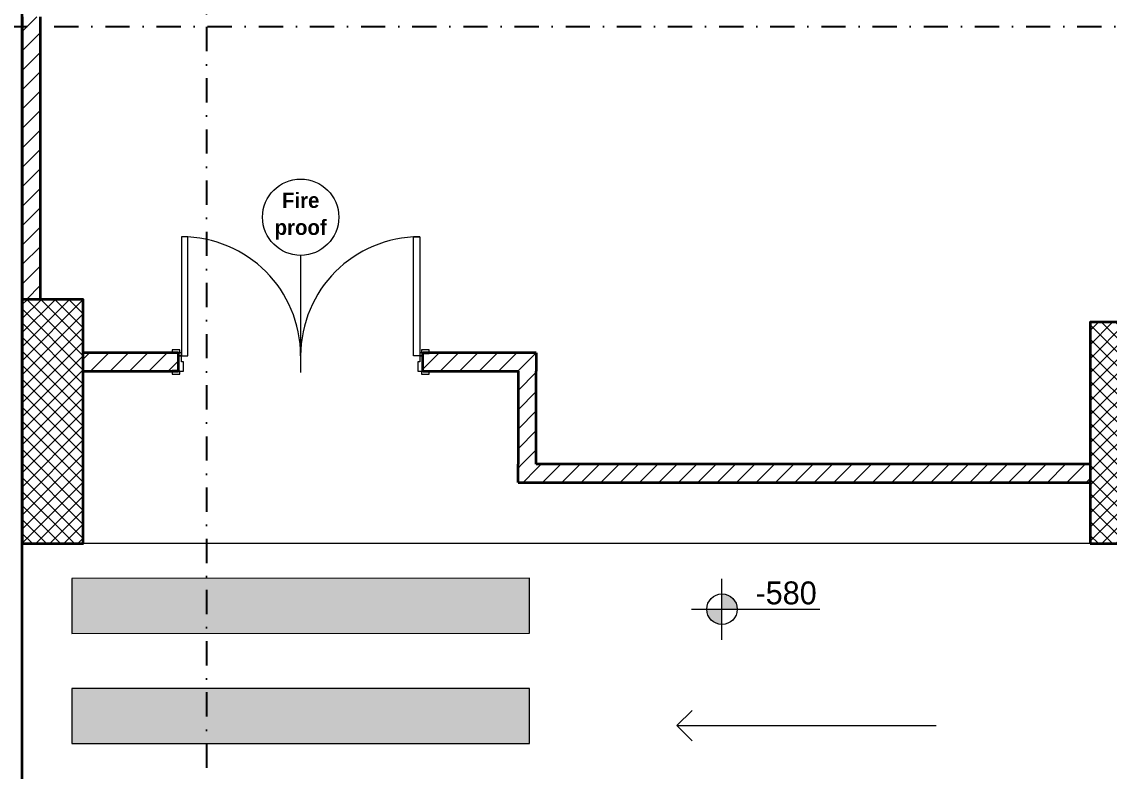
# Model space of a CAD drawing. Header units: millimetres. Extents: x 635850 to 824661, y -5878409 to -5774454.
# Drawn here: x 749086 to 756214, y -5848811 to -5843901 of the extents above; entities that cross this region are included whole.
import ezdxf

# ---------------------------------------------------------------- set-up
doc = ezdxf.new("R2010")
doc.units = ezdxf.units.MM
doc.header["$MEASUREMENT"] = 0
doc.linetypes.add('Dot & Dashed', pattern=[335.138881, 158.75, -88.194444, 0, -88.194437])
for name, color, linetype, lineweight, true_color in [('2D Drafting - General_Pen_No__108', 7, 'Continuous', 13, 0xfd8379), ('2D Drafting - General_Pen_No__88', 7, 'Continuous', 20, 0xfd4435), ('A - Ndertesa 1 - Vija e prejes _Pen_No__48', 7, 'Continuous', 25, 0xa80f02), ('A - Ndertesa 4 - Vijat e Bodrumeve_Pen_No__102', 7, 'Continuous', 13, 0xcccccc), ('A - Ndertesa 8 -Muret_Pen_No__88', 7, 'Continuous', 20, 0xfd4435), ('A - Situacioni_Pen_No__102', 7, 'Continuous', 13, 0xcccccc), ('ARCHICAD Doors_Pen_No__108', 7, 'Continuous', 13, 0xfd8379), ('Dimensioning - General_Pen_No__81', 7, 'Continuous', 20, 0x6a6a6a)]:
    doc.layers.add(name, color=color, linetype=linetype, lineweight=lineweight, true_color=true_color)
for name, color, linetype in [('A - Ndertesa 1 - Vija e prejes', 7, 'Continuous'), ('A - Ndertesa 8 - Pllaka meskatit', 7, 'Continuous'), ('A - Ndertesa 8 -Muret', 7, 'Continuous'), ('A - Ndertesa 8 -Shtyllat', 7, 'Continuous'), ('A - Situacioni', 7, 'Continuous'), ('Dimensioning - General', 7, 'Continuous')]:
    doc.layers.add(name, color=color, linetype=linetype)
for name, color, linetype, lineweight in [('A - Ndertesa 4 - Vijat e Bodrumeve_Pen_No__1', 7, 'Continuous', 13), ('A - Ndertesa 8 - Pllaka meskatit_Pen_No__22', 8, 'Continuous', 35), ('A - Ndertesa 8 -Muret_Pen_No__22', 8, 'Continuous', 35), ('A - Ndertesa 8 -Shtyllat_Pen_No__101', 252, 'Continuous', 13), ('A - Ndertesa 8 -Shtyllat_Pen_No__22', 8, 'Continuous', 35), ('A - Situacioni_Pen_No__101', 252, 'Continuous', 13)]:
    doc.layers.add(name, color=color, linetype=linetype, lineweight=lineweight)
doc.styles.add('GENERATED_STYLE_1', font='GOTHIC.TTF')
doc.styles.add('GENERATED_STYLE_4', font='GOTHIC.TTF')
pattern_1 = [(45, (664183.82, -5827429.525), (-63.63961, 63.63961), [])]
pattern_2 = [(45, (664183.82, -5827429.525), (-45.96194, 45.96194), []), (135, (664183.82, -5827429.525), (45.96194, 45.96194), [])]

# ---------------------------------------------------------------- blocks, each defined once
blk = doc.blocks.new('Slab_5', base_point=(749089.8, -5859820.7))
at = {"layer": 'A - Ndertesa 8 - Pllaka meskatit_Pen_No__22', "color": 8, "linetype": 'Continuous', "lineweight": 35, "flags": 128}
blk.add_lwpolyline([(749089.8, -5859820.7), (749089.8, -5829578.2), (752125.1, -5829274.3), (761123.1, -5828907.3), (775089, -5828907.3), (775089, -5859820.7)], close=True, dxfattribs=at)
blk = doc.blocks.new('Wall_285', base_point=(756489, -5846919.8))
at = {"layer": 'A - Ndertesa 8 -Muret_Pen_No__88', "linetype": 'Continuous', "lineweight": 20, "true_color": 0xfd4435}
h = blk.add_hatch(dxfattribs=at)
h.set_pattern_fill('Masonry_Block', color=20, style=0, pattern_type=2)
h.set_pattern_definition(pattern_1)
h.paths.add_polyline_path([(752459, -5846799.8), (752339, -5846799.8), (752339, -5846919.8)])
h = blk.add_hatch(dxfattribs=at)
h.set_pattern_fill('Masonry_Block', color=20, style=0, pattern_type=2)
h.set_pattern_definition(pattern_1)
h.paths.add_polyline_path([(752459, -5846799.8), (752339, -5846919.8), (752459, -5846919.8)])
h = blk.add_hatch(dxfattribs=at)
h.set_pattern_fill('Masonry_Block', color=20, style=0, pattern_type=2)
h.set_pattern_definition(pattern_1)
h.paths.add_polyline_path([(752459, -5846919.8), (756089.1, -5846919.8), (756089.1, -5846799.8), (752459, -5846799.8)])
at = {"layer": 'A - Ndertesa 8 -Muret_Pen_No__22', "color": 8, "linetype": 'Continuous', "lineweight": 35, "flags": 128}
for points in [[(752339, -5846919.8), (752339, -5846799.8)], [(756089.1, -5846799.8), (752459, -5846799.8)], [(752339, -5846919.8), (756089.1, -5846919.8)]]:
    blk.add_lwpolyline(points, dxfattribs=at)
blk = doc.blocks.new('Metal Double Door 25_2')
at = {"layer": 'ARCHICAD Doors_Pen_No__108', "color": 11, "linetype": 'Continuous', "lineweight": 13, "true_color": 0xfd8379}
for p, q in [((-780, 780), (-780, 0)), ((-740, 780), (-780, 780)), ((-740, 0), (-740, 780)), ((740, 0), (740, 780)), ((740, 780), (780, 780)), ((780, 780), (780, 0)), ((-793, 39), (-843, 39)), ((-843, 39), (-843, 20)), ((-843, 20), (-793, 20)), ((-800, 20), (-843, 20)), ((-800, 20), (-843, 20)), ((-781, 20), (-800, 20)), ((-800, 20), (-800, 0)), ((-800, 0), (-800, 20)), ((-800, 0), (-800, 20)), ((-800, 0), (-781, 0)), ((-780, 0), (-800, 0)), ((-800, 0), (-800, -100)), ((-800, -100), (-800, 0)), ((-800, -100), (-800, 0)), ((-793, 20), (-793, 39)), ((-781, 0), (-781, 20)), ((-780, -40), (-780, 0)), ((-780, 0), (-740, 0)), ((780, 0), (740, 0)), ((800, 0), (780, 0)), ((780, 0), (780, -40)), ((800, 20), (781, 20)), ((781, 20), (781, 0)), ((781, 0), (800, 0)), ((843, 39), (793, 39)), ((793, 39), (793, 20)), ((793, 20), (843, 20)), ((800, 0), (800, 20)), ((800, 0), (800, 20)), ((800, 0), (800, 20)), ((800, 20), (843, 20)), ((800, 20), (843, 20)), ((800, -100), (800, 0)), ((800, -100), (800, 0)), ((800, -100), (800, 0)), ((843, 20), (843, 39)), ((-768, -40), (-780, -40)), ((-768, -100), (-768, -40)), ((780, -40), (768, -40)), ((768, -40), (768, -100)), ((-793, -100), (-843, -100)), ((-843, -100), (-843, -119)), ((-800, -100), (-843, -100)), ((-800, -100), (-843, -100)), ((-843, -119), (-793, -119)), ((-800, -100), (-768, -100)), ((-793, -119), (-793, -100)), ((768, -100), (800, -100)), ((843, -100), (793, -100)), ((793, -100), (793, -119)), ((793, -119), (843, -119)), ((800, -100), (843, -100)), ((800, -100), (843, -100)), ((843, -119), (843, -100))]:
    blk.add_line(p, q, dxfattribs=at)
for centre, start, end in [((-780, 0), 0, 90), ((780, 0), 90, 180)]:
    blk.add_arc(centre, 780, start, end, dxfattribs=at)
blk = doc.blocks.new('Wall_286', base_point=(752339, -5846189.9))
at = {"layer": 'A - Ndertesa 8 -Muret_Pen_No__88', "linetype": 'Continuous', "lineweight": 20, "true_color": 0xfd4435}
h = blk.add_hatch(dxfattribs=at)
h.set_pattern_fill('Masonry_Block', color=20, style=0, pattern_type=2)
h.set_pattern_definition(pattern_1)
h.paths.add_polyline_path([(749489.8, -5846069.9), (749489.8, -5846189.9), (750114.4, -5846189.9), (750114.4, -5846069.9)])
h = blk.add_hatch(dxfattribs=at)
h.set_pattern_fill('Masonry_Block', color=20, style=0, pattern_type=2)
h.set_pattern_definition(pattern_1)
h.paths.add_polyline_path([(751714.4, -5846069.9), (751714.4, -5846189.9), (752339, -5846189.9), (752339, -5846069.9)])
h = blk.add_hatch(dxfattribs=at)
h.set_pattern_fill('Masonry_Block', color=20, style=0, pattern_type=2)
h.set_pattern_definition(pattern_1)
h.paths.add_polyline_path([(752339, -5846189.9), (752459, -5846189.9), (752459, -5846069.9)])
h = blk.add_hatch(dxfattribs=at)
h.set_pattern_fill('Masonry_Block', color=20, style=0, pattern_type=2)
h.set_pattern_definition(pattern_1)
h.paths.add_polyline_path([(752339, -5846189.9), (752459, -5846069.9), (752339, -5846069.9)])
at = {"layer": 'A - Ndertesa 8 -Muret_Pen_No__22', "color": 8, "linetype": 'Continuous', "lineweight": 35}
for p, q in [((750114.4, -5846069.9), (750071.4, -5846069.9)), ((750114.4, -5846089.9), (750114.4, -5846069.9)), ((750114.4, -5846189.9), (750114.4, -5846089.9)), ((751714.4, -5846069.9), (751757.4, -5846069.9)), ((751714.4, -5846089.9), (751714.4, -5846069.9)), ((751714.4, -5846189.9), (751714.4, -5846089.9)), ((750114.4, -5846189.9), (750071.4, -5846189.9)), ((751714.4, -5846189.9), (751757.4, -5846189.9))]:
    blk.add_line(p, q, dxfattribs=at)
at = {"layer": 'A - Ndertesa 8 -Muret_Pen_No__22', "color": 8, "linetype": 'Continuous', "lineweight": 35, "flags": 128}
for points in [[(750114.4, -5846069.9), (749489.8, -5846069.9)], [(752459, -5846069.9), (751714.4, -5846069.9)], [(752459, -5846069.9), (752459, -5846189.9)], [(749489.8, -5846189.9), (750114.4, -5846189.9)], [(751714.4, -5846189.9), (752339, -5846189.9)]]:
    blk.add_lwpolyline(points, dxfattribs=at)
at = {"layer": 'ARCHICAD Doors_Pen_No__108', "color": 11, "linetype": 'Continuous', "lineweight": 13, "true_color": 0xfd8379, "zscale": 1000}
blk.add_blockref('Metal Double Door 25_2', (750914.4, -5846089.9), dxfattribs=at)
blk = doc.blocks.new('Wall_287', base_point=(749089.8, -5846689.8))
at = {"layer": 'A - Ndertesa 8 -Muret_Pen_No__88', "linetype": 'Continuous', "lineweight": 20, "true_color": 0xfd4435}
h = blk.add_hatch(dxfattribs=at)
h.set_pattern_fill('Masonry_Block', color=20, style=0, pattern_type=2)
h.set_pattern_definition(pattern_1)
h.paths.add_polyline_path([(749089.8, -5845719.8), (749209.8, -5845719.8), (749209.8, -5843869.9), (749089.8, -5843869.9)])
at = {"layer": 'A - Ndertesa 8 -Muret_Pen_No__22', "color": 8, "linetype": 'Continuous', "lineweight": 35, "flags": 128}
for points in [[(749089.8, -5843869.9), (749089.8, -5845719.8)], [(749209.8, -5845719.8), (749209.8, -5843869.9)]]:
    blk.add_lwpolyline(points, dxfattribs=at)
blk = doc.blocks.new('Wall_304', base_point=(752339, -5846919.8))
at = {"layer": 'A - Ndertesa 8 -Muret_Pen_No__88', "linetype": 'Continuous', "lineweight": 20, "true_color": 0xfd4435}
h = blk.add_hatch(dxfattribs=at)
h.set_pattern_fill('Masonry_Block', color=20, style=0, pattern_type=2)
h.set_pattern_definition(pattern_1)
h.paths.add_polyline_path([(752339, -5846189.9), (752339, -5846799.8), (752459, -5846799.8), (752459, -5846189.9)])
at = {"layer": 'A - Ndertesa 8 -Muret_Pen_No__22', "color": 8, "linetype": 'Continuous', "lineweight": 35, "flags": 128}
for points in [[(752339, -5846189.9), (752339, -5846799.8)], [(752459, -5846799.8), (752459, -5846189.9)]]:
    blk.add_lwpolyline(points, dxfattribs=at)
blk = doc.blocks.new('Column_321', base_point=(749289.8, -5846519.8))
at = {"layer": 'A - Ndertesa 8 -Shtyllat_Pen_No__101', "linetype": 'Continuous', "lineweight": 13}
h = blk.add_hatch(dxfattribs=at)
h.set_pattern_fill('Concrete_Block', color=252, style=0, pattern_type=2)
h.set_pattern_definition(pattern_2)
h.paths.add_polyline_path([(749089.8, -5847319.8), (749489.8, -5847319.8), (749489.8, -5845719.8), (749089.8, -5845719.8)])
at = {"layer": 'A - Ndertesa 8 -Shtyllat_Pen_No__22', "color": 8, "linetype": 'Continuous', "lineweight": 35, "flags": 128}
blk.add_lwpolyline([(749089.8, -5847319.8), (749489.8, -5847319.8), (749489.8, -5845719.8), (749089.8, -5845719.8)], close=True, dxfattribs=at)
blk = doc.blocks.new('Column_322', base_point=(756289.1, -5846594.9))
at = {"layer": 'A - Ndertesa 8 -Shtyllat_Pen_No__101', "linetype": 'Continuous', "lineweight": 13}
h = blk.add_hatch(dxfattribs=at)
h.set_pattern_fill('Concrete_Block', color=252, style=0, pattern_type=2)
h.set_pattern_definition(pattern_2)
h.paths.add_polyline_path([(756089.1, -5847319.9), (756489.1, -5847319.9), (756489.1, -5845869.9), (756089.1, -5845869.9)])
at = {"layer": 'A - Ndertesa 8 -Shtyllat_Pen_No__22', "color": 8, "linetype": 'Continuous', "lineweight": 35, "flags": 128}
blk.add_lwpolyline([(756089.1, -5847319.9), (756489.1, -5847319.9), (756489.1, -5845869.9), (756089.1, -5845869.9)], close=True, dxfattribs=at)
blk = doc.blocks.new('Polyline_35', base_point=(753380.5, -5848512))
at = {"layer": 'A - Situacioni_Pen_No__101', "color": 252, "linetype": 'Continuous', "lineweight": 13}
for q in [(753480.5, -5848412), (753480.5, -5848612)]:
    blk.add_line((753380.5, -5848512), q, dxfattribs=at)
at = {"layer": 'A - Situacioni_Pen_No__102', "color": 254, "linetype": 'Continuous', "lineweight": 13, "true_color": 0xcccccc, "flags": 128}
blk.add_lwpolyline([(753380.5, -5848512), (755080.5, -5848512)], dxfattribs=at)
blk = doc.blocks.new('Level Dimension_24', base_point=(753675.9, -5847749.8))
at = {"layer": 'Dimensioning - General_Pen_No__81', "linetype": 'Continuous', "lineweight": 20, "true_color": 0x6a6a6a}
for points in [[(753675.9, -5847749.8), (753775.9, -5847749.8), (753768.3, -5847711.5), (753746.6, -5847679.1), (753714.2, -5847657.4), (753675.9, -5847649.8)], [(753675.9, -5847749.8), (753575.9, -5847749.8), (753583.5, -5847788.1), (753605.2, -5847820.5), (753637.6, -5847842.2), (753675.9, -5847849.8)]]:
    blk.add_hatch(color=251, dxfattribs=at).paths.add_polyline_path(points)
at = {"layer": 'Dimensioning - General_Pen_No__81', "color": 251, "linetype": 'Continuous', "lineweight": 20, "true_color": 0x6a6a6a}
for p, q in [((753675.9, -5847949.8), (753675.9, -5847549.8)), ((753475.9, -5847749.8), (754317.5, -5847749.8))]:
    blk.add_line(p, q, dxfattribs=at)
blk.add_circle((753675.9, -5847749.8), 100, dxfattribs=at)
at = {"layer": 'Dimensioning - General_Pen_No__81', "color": 251, "lineweight": 20, "true_color": 0x6a6a6a, "insert": (753895.4, -5847719.8), "char_height": 150, "attachment_point": 7, "style": 'GENERATED_STYLE_1'}
blk.add_mtext('\\A1;{\\pql;\\fCentury Gothic|b0|i0|c0|p34;-580}', dxfattribs=at)
blk = doc.blocks.new('Cutting Plane_3', base_point=(750298.2, -5826018))
at = {"layer": 'A - Ndertesa 1 - Vija e prejes _Pen_No__48', "color": 14, "linetype": 'Dot & Dashed', "lineweight": 25, "true_color": 0xa80f02}
blk.add_line((750298.2, -5826168), (750298.2, -5861742.6), dxfattribs=at)
blk = doc.blocks.new('Cutting Plane_4', base_point=(738756.6, -5843932.8))
at = {"layer": 'A - Ndertesa 1 - Vija e prejes _Pen_No__48', "color": 14, "linetype": 'Dot & Dashed', "lineweight": 25, "true_color": 0xa80f02}
blk.add_line((738906.6, -5843932.8), (780576.5, -5843932.8), dxfattribs=at)

msp = doc.modelspace()

# ---------------------------------------------------------------- hatches: boundary and pattern name
at = {"layer": 'A - Ndertesa 4 - Vijat e Bodrumeve_Pen_No__1', "linetype": 'Continuous', "lineweight": 0, "true_color": 0xffffff}
for points in [[(749414.5, -5847908.1), (752414.5, -5847907.3), (752414.4, -5847546.7), (749414.4, -5847547.5)], [(749414.5, -5848629.3), (752414.6, -5848628.5), (752414.5, -5848267.9), (749414.5, -5848268.7)]]:
    msp.add_hatch(color=7, dxfattribs=at).paths.add_polyline_path(points)

# ---------------------------------------------------------------- linework, layer by layer
at = {"layer": '2D Drafting - General_Pen_No__108', "color": 11, "linetype": 'Continuous', "lineweight": 13, "true_color": 0xfd8379}
msp.add_circle((750914.4, -5845181.5), 250, dxfattribs=at)
at = {"layer": '2D Drafting - General_Pen_No__88', "color": 20, "linetype": 'Continuous', "lineweight": 20, "true_color": 0xfd4435}
msp.add_lwpolyline([(750914.4, -5845431.5), (750914.4, -5846199.8)], dxfattribs=at)
at = {"layer": 'A - Ndertesa 4 - Vijat e Bodrumeve_Pen_No__102', "color": 254, "linetype": 'Continuous', "lineweight": 13, "true_color": 0xcccccc, "flags": 128}
for points in [[(749414.5, -5847908.1), (752414.5, -5847907.3), (752414.4, -5847546.7), (749414.4, -5847547.5)], [(749414.5, -5848629.3), (752414.6, -5848628.5), (752414.5, -5848267.9), (749414.5, -5848268.7)]]:
    msp.add_lwpolyline(points, close=True, dxfattribs=at)
at = {"layer": 'A - Situacioni_Pen_No__102', "color": 254, "linetype": 'Continuous', "lineweight": 13, "true_color": 0xcccccc, "flags": 128}
msp.add_lwpolyline([(749089.8, -5834853.6), (752339, -5834519.9), (762689, -5834519.9, -0.414214), (763089, -5834919.9), (763089, -5846619.8, -0.414214), (762389, -5847319.8), (749089.8, -5847319.8)], format="xyb", dxfattribs=at)

# ---------------------------------------------------------------- block references
at = {"layer": 'A - Ndertesa 1 - Vija e prejes', "color": 14, "lineweight": 25, "true_color": 0xa80f02}
for name, p in [('Cutting Plane_3', (750298.2, -5826018)), ('Cutting Plane_4', (738756.6, -5843932.8))]:
    msp.add_blockref(name, p, dxfattribs=at)
at = {"layer": 'A - Ndertesa 8 - Pllaka meskatit', "color": 8, "linetype": 'Continuous', "lineweight": 35}
msp.add_blockref('Slab_5', (749089.8, -5859820.7), dxfattribs=at)
at = {"layer": 'A - Ndertesa 8 -Muret', "color": 8, "lineweight": 35}
for name, p in [('Wall_287', (749089.8, -5846689.8)), ('Wall_286', (752339, -5846189.9)), ('Wall_304', (752339, -5846919.8)), ('Wall_285', (756489, -5846919.8))]:
    msp.add_blockref(name, p, dxfattribs=at)
at = {"layer": 'A - Ndertesa 8 -Shtyllat', "color": 8, "lineweight": 35}
for name, p in [('Column_321', (749289.8, -5846519.8)), ('Column_322', (756289.1, -5846594.9))]:
    msp.add_blockref(name, p, dxfattribs=at)
at = {"layer": 'A - Situacioni', "color": 254, "linetype": 'Continuous', "lineweight": 13, "true_color": 0xcccccc}
msp.add_blockref('Polyline_35', (753380.5, -5848512), dxfattribs=at)
at = {"layer": 'Dimensioning - General', "color": 251, "lineweight": 20, "true_color": 0x6a6a6a}
msp.add_blockref('Level Dimension_24', (753675.9, -5847749.8), dxfattribs=at)

# ---------------------------------------------------------------- texts
at = {"layer": '2D Drafting - General_Pen_No__108', "color": 11, "linetype": 'Continuous', "lineweight": 13, "true_color": 0xfd8379, "insert": (750914.4, -5845327.9), "char_height": 100, "attachment_point": 8, "line_spacing_factor": 1.060596, "style": 'GENERATED_STYLE_4'}
msp.add_mtext('\\A1;{\\pqc;\\fCentury Gothic|b1|i0|c0|p34;Fire\\P\\pqc;\\fCentury Gothic|b1|i0|c0|p34;proof}', dxfattribs=at)

doc.saveas('drawing.dxf')
